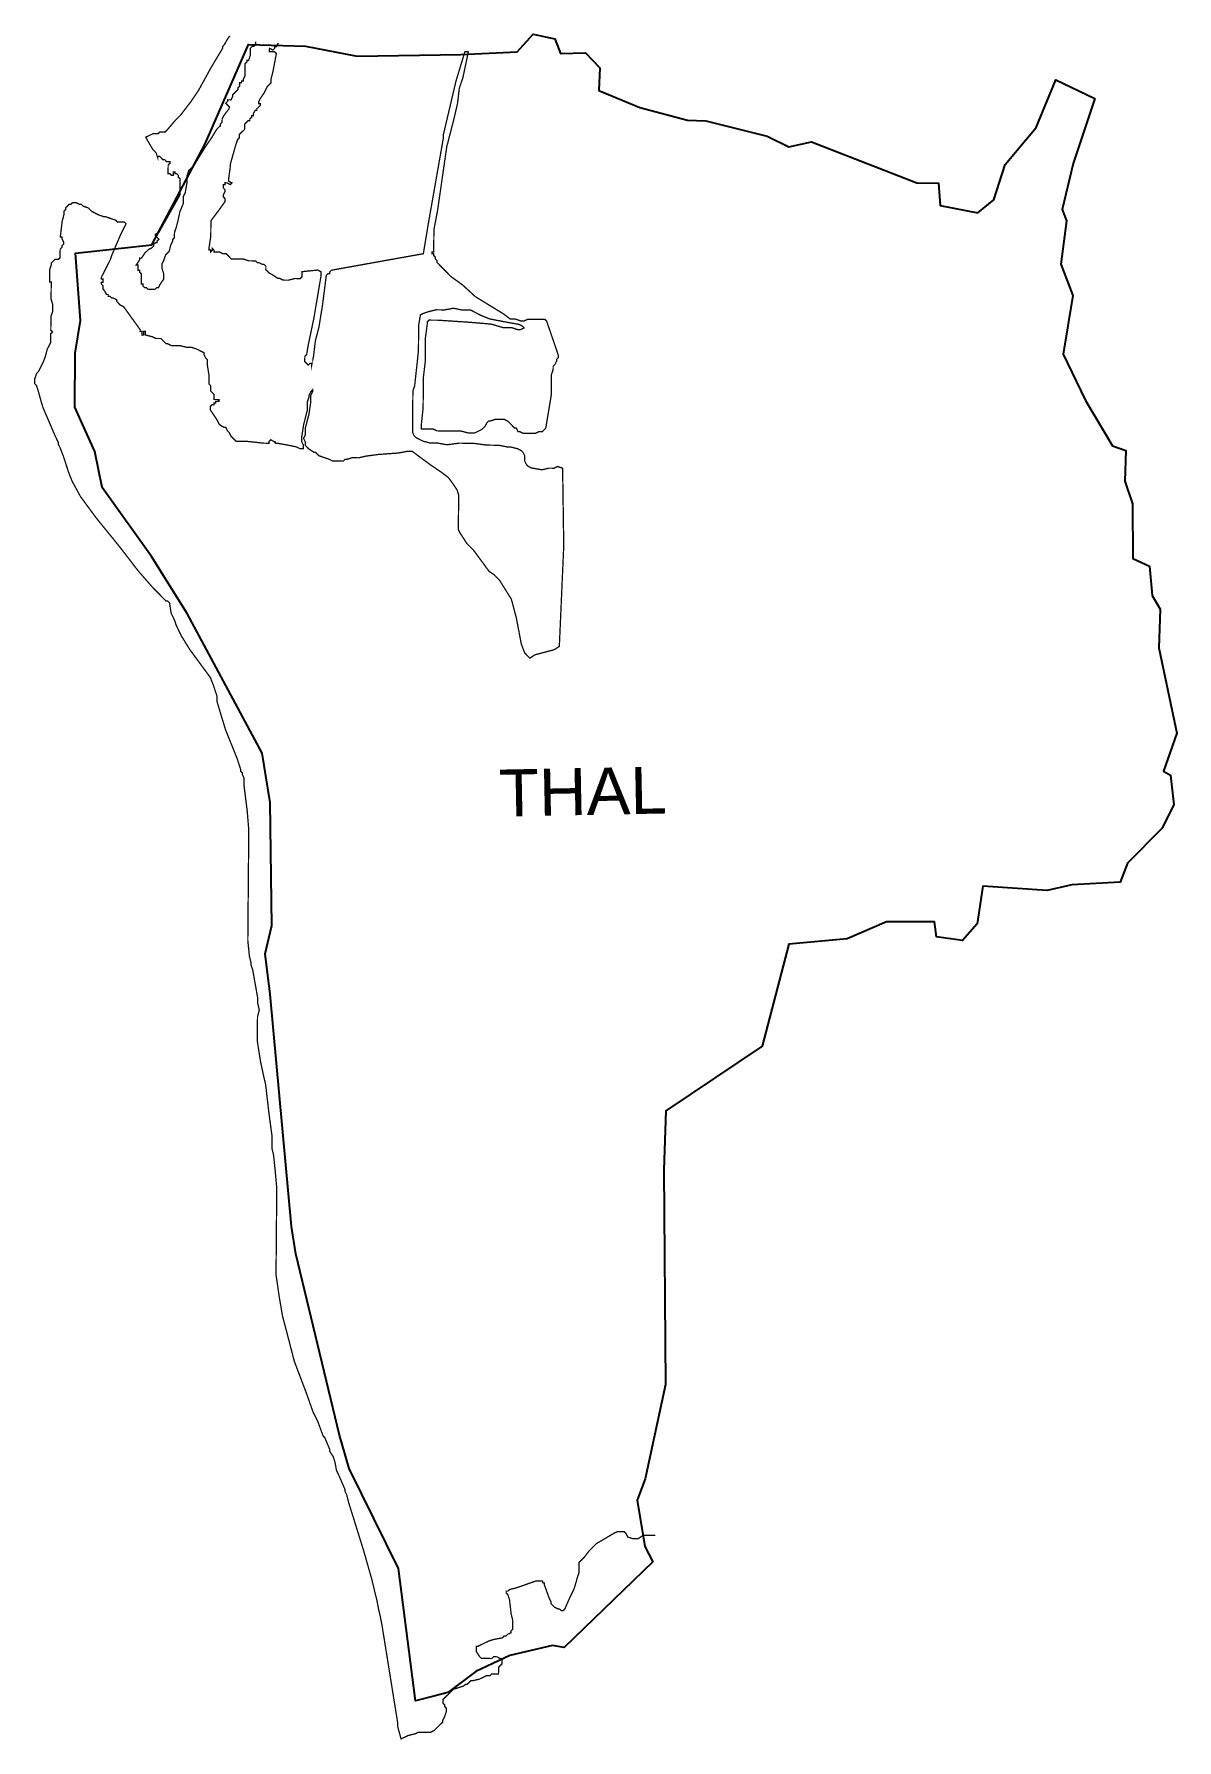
# Model space of a CAD drawing. Header units: metres. Extents: x 273849 to 276491, y 2065542 to 2069486.
import ezdxf

# ---------------------------------------------------------------- set-up
doc = ezdxf.new("R2010")
doc.units = ezdxf.units.M
for name, color, linetype in [('HIGH TIDE LINE', 6, 'Continuous'), ('village', 3, 'Continuous'), ('VILLAGE NAME', 250, 'Continuous')]:
    doc.layers.add(name, color=color, linetype=linetype)
doc.styles.get("Standard").update_dxf_attribs({"font": 'simplex.shx'})

msp = doc.modelspace()

# ---------------------------------------------------------------- linework, layer by layer
at = {"layer": 'HIGH TIDE LINE', "lineweight": 0}
for points in [[(275285.2, 2066014.4, 3, 3, 0), (275257.2, 2066014.7, 3, 3, 0), (275245.2, 2066006.8, 3, 3, 0), (275233.2, 2066006.9, 3, 3, 0), (275221.2, 2066011, 3, 3, 0), (275217.3, 2066019, 3, 3, 0), (275213.3, 2066023.1, 3, 3, 0), (275197.4, 2066023.2, 3, 3, 0), (275189.3, 2066019.3, 3, 3, 0), (275149.1, 2065995.6, 3, 3, 0), (275133, 2065979.8, 3, 3, 0), (275120.9, 2065963.9, 3, 3, 0), (275112.8, 2065956, 3, 3, 0), (275108.8, 2065952, 3, 3, 0), (275108.6, 2065928, 3, 3, 0), (275104.5, 2065916, 3, 3, 0), (275100.3, 2065900.1, 3, 3, 0), (275096.2, 2065888.1, 3, 3, 0), (275088.1, 2065872.2, 3, 3, 0), (275075.9, 2065844.3, 3, 3, 0), (275071.8, 2065840.4, 3, 3, 0), (275067.8, 2065840.4, 3, 3, 0), (275063.9, 2065844.4, 3, 3, 0), (275059.9, 2065844.5, 3, 3, 0), (275051.9, 2065848.5, 3, 3, 0), (275044, 2065856.6, 3, 3, 0), (275044, 2065860.6, 3, 3, 0), (275040.1, 2065868.6, 3, 3, 0), (275028.4, 2065900.7, 3, 3, 0), (275028.4, 2065904.7, 3, 3, 0), (275024.4, 2065904.8, 3, 3, 0), (275024.5, 2065908.7, 3, 3, 0), (275008.5, 2065908.9, 3, 3, 0), (274964.3, 2065893.3, 3, 3, 0), (274948.3, 2065889.4, 3, 3, 0), (274944.3, 2065885.5, 3, 3, 0), (274940.3, 2065885.5, 3, 3, 0), (274940.3, 2065881.5, 3, 3, 0), (274944.2, 2065877.5, 3, 3, 0), (274948.1, 2065865.4, 3, 3, 0), (274951.8, 2065833.4, 3, 3, 0), (274955.7, 2065817.4, 3, 3, 0), (274955.5, 2065797.4, 3, 3, 0), (274951.5, 2065793.4, 3, 3, 0), (274951.4, 2065789.4, 3, 3, 0), (274943.4, 2065785.5, 3, 3, 0), (274939.4, 2065781.5, 3, 3, 0), (274935.4, 2065781.6, 3, 3, 0), (274931.4, 2065777.6, 3, 3, 0), (274911.3, 2065773.8, 3, 3, 0), (274899.3, 2065769.9, 3, 3, 0), (274891.3, 2065766, 3, 3, 0), (274875.2, 2065758.1, 3, 3, 0), (274871.2, 2065758.2, 3, 3, 0), (274871.1, 2065746.2, 3, 3, 0), (274879, 2065734.1, 3, 3, 0), (274883, 2065730.1, 3, 3, 0), (274907, 2065729.8, 3, 3, 0), (274911, 2065733.8, 3, 3, 0), (274919, 2065733.7, 3, 3, 0), (274926.9, 2065729.7, 3, 3, 0), (274930.9, 2065729.6, 3, 3, 0), (274930.8, 2065717.6, 3, 3, 0), (274926.8, 2065713.7, 3, 3, 0), (274922.8, 2065709.7, 3, 3, 0), (274922.6, 2065693.7, 3, 3, 0), (274906.6, 2065693.9, 3, 3, 0), (274902.6, 2065689.9, 3, 3, 0), (274894.6, 2065690, 3, 3, 0), (274878.5, 2065682.1, 3, 3, 0), (274862.5, 2065678.3, 3, 3, 0), (274858.5, 2065678.3, 3, 3, 0), (274850.5, 2065670.4, 3, 3, 0), (274846.5, 2065670.4, 3, 3, 0), (274842.4, 2065666.4, 3, 3, 0), (274830.4, 2065662.5, 3, 3, 0), (274818.4, 2065658.7, 3, 3, 0), (274810.3, 2065650.7, 3, 3, 0), (274798.2, 2065638.8, 3, 3, 0), (274794.2, 2065634.9, 3, 3, 0), (274794.1, 2065626.9, 3, 3, 0), (274798.1, 2065622.8, 3, 3, 0), (274798, 2065618.8, 3, 3, 0), (274802, 2065614.8, 3, 3, 0), (274801.9, 2065606.8, 3, 3, 0), (274797.8, 2065594.9, 3, 3, 0), (274793.8, 2065586.9, 3, 3, 0), (274793.7, 2065582.9, 3, 3, 0), (274785.7, 2065575, 3, 3, 0), (274773.6, 2065563.1, 3, 3, 0), (274765.5, 2065559.2, 3, 3, 0), (274737.6, 2065559.4, 3, 3, 0), (274729.5, 2065555.5, 3, 3, 0), (274713.5, 2065551.6, 3, 3, 0), (274697.4, 2065543.8, 3, 3, 0), (274689.7, 2065571.8, 3, 3, 0), (274689.8, 2065579.8, 3, 3, 0), (274679.2, 2065645.4, 3, 3, 0), (274653.1, 2065807.8, 3, 3, 0), (274649.2, 2065827.8, 3, 3, 0), (274645.4, 2065843.8, 3, 3, 0), (274641.6, 2065863.8, 3, 3, 0), (274633.8, 2065895.9, 3, 3, 0), (274630, 2065911.9, 3, 3, 0), (274610.6, 2065980.1, 3, 3, 0), (274575.6, 2066092.3, 3, 3, 0), (274571.7, 2066108.4, 3, 3, 0), (274567.8, 2066116.4, 3, 3, 0), (274567.8, 2066120.4, 3, 3, 0), (274552.2, 2066156.5, 3, 3, 0), (274548.2, 2066164.5, 3, 3, 0), (274544.4, 2066184.6, 3, 3, 0), (274540.5, 2066196.6, 3, 3, 0), (274532.6, 2066208.7, 3, 3, 0), (274532.7, 2066212.7, 3, 3, 0), (274520.9, 2066240.8, 3, 3, 0), (274517, 2066244.8, 3, 3, 0), (274505.3, 2066276.9, 3, 3, 0), (274493.5, 2066301, 3, 3, 0), (274477.9, 2066345.1, 3, 3, 0), (274450.5, 2066417.3, 3, 3, 0), (274435, 2066477.4, 3, 3, 0), (274423.4, 2066521.5, 3, 3, 0), (274415.8, 2066565.5, 3, 3, 0), (274408.3, 2066617.6, 3, 3, 0), (274410, 2066817.5, 3, 3, 0), (274406.4, 2066857.5, 3, 3, 0), (274402.7, 2066893.5, 3, 3, 0), (274398.9, 2066909.6, 3, 3, 0), (274399.1, 2066937.5, 3, 3, 0), (274395.3, 2066965.6, 3, 3, 0), (274391.6, 2066993.6, 3, 3, 0), (274384.2, 2067057.6, 3, 3, 0), (274380.3, 2067073.7, 3, 3, 0), (274372.6, 2067109.7, 3, 3, 0), (274365, 2067157.8, 3, 3, 0), (274365.5, 2067213.7, 3, 3, 0), (274369.7, 2067229.7, 3, 3, 0), (274365.8, 2067245.7, 3, 3, 0), (274365.9, 2067257.7, 3, 3, 0), (274354.5, 2067321.8, 3, 3, 0), (274350.6, 2067333.8, 3, 3, 0), (274350.6, 2067337.8, 3, 3, 0), (274346.8, 2067353.8, 3, 3, 0), (274343.1, 2067389.9, 3, 3, 0), (274345.3, 2067645.7, 3, 3, 0), (274341.7, 2067689.7, 3, 3, 0), (274334.2, 2067749.8, 3, 3, 0), (274334.4, 2067765.8, 3, 3, 0), (274330.5, 2067773.8, 3, 3, 0), (274330.5, 2067777.8, 3, 3, 0), (274326.5, 2067781.8, 3, 3, 0), (274326.6, 2067785.8, 3, 3, 0), (274318.8, 2067809.9, 3, 3, 0), (274291.4, 2067878.1, 3, 3, 0), (274272, 2067942.3, 3, 3, 0), (274272.1, 2067954.2, 3, 3, 0), (274264.3, 2067978.3, 3, 3, 0), (274256.5, 2067998.4, 3, 3, 0), (274209.1, 2068062.8, 3, 3, 0), (274189.3, 2068094.9, 3, 3, 0), (274177.6, 2068119, 3, 3, 0), (274173.7, 2068131, 3, 3, 0), (274165.8, 2068147.1, 3, 3, 0), (274162, 2068171.1, 3, 3, 0), (274158.1, 2068175.2, 3, 3, 0), (274154.1, 2068175.2, 3, 3, 0), (274150.1, 2068179.2, 3, 3, 0), (274122.4, 2068207.5, 3, 3, 0), (274090.7, 2068243.7, 3, 3, 0), (274047.2, 2068300.1, 3, 3, 0), (273991.8, 2068368.5, 3, 3, 0), (273956.3, 2068416.8, 3, 3, 0), (273936.6, 2068453, 3, 3, 0), (273928.8, 2068473, 3, 3, 0), (273917.1, 2068509.1, 3, 3, 0), (273909.3, 2068529.2, 3, 3, 0), (273905.4, 2068537.2, 3, 3, 0), (273905.4, 2068541.2, 3, 3, 0), (273897.6, 2068557.3, 3, 3, 0), (273870.1, 2068621.5, 3, 3, 0), (273866.2, 2068633.5, 3, 3, 0), (273858.5, 2068661.6, 3, 3, 0), (273854.6, 2068673.6, 3, 3, 0), (273850.6, 2068677.7, 3, 3, 0), (273850.7, 2068689.6, 3, 3, 0), (273854.8, 2068701.6, 3, 3, 0), (273858.9, 2068705.6, 3, 3, 0), (273862.9, 2068713.5, 3, 3, 0), (273871.1, 2068729.5, 3, 3, 0), (273875.2, 2068741.4, 3, 3, 0), (273879.3, 2068757.4, 3, 3, 0), (273883.4, 2068765.3, 3, 3, 0), (273887.5, 2068773.3, 3, 3, 0), (273887.6, 2068793.3, 3, 3, 0), (273891.7, 2068797.2, 3, 3, 0), (273887.7, 2068801.3, 3, 3, 0), (273888, 2068833.3, 3, 3, 0), (273892.1, 2068845.2, 3, 3, 0), (273892.2, 2068861.2, 3, 3, 0), (273888.3, 2068873.2, 3, 3, 0), (273888.7, 2068913.2, 3, 3, 0), (273884.7, 2068913.3, 3, 3, 0), (273884.9, 2068941.2, 3, 3, 0), (273889, 2068953.2, 3, 3, 0), (273889.1, 2068957.2, 3, 3, 0), (273893.1, 2068961.2, 3, 3, 0), (273897.1, 2068965.1, 3, 3, 0), (273905.1, 2068965.1, 3, 3, 0), (273909.2, 2068969, 3, 3, 0), (273909.3, 2068989, 3, 3, 0), (273913.4, 2068993, 3, 3, 0), (273913.4, 2068997, 3, 3, 0), (273917.4, 2069000.9, 3, 3, 0), (273917.5, 2069004.9, 3, 3, 0), (273913.5, 2069013, 3, 3, 0), (273913.6, 2069017, 3, 3, 0), (273909.6, 2069017, 3, 3, 0), (273913.9, 2069052.9, 3, 3, 0), (273918, 2069068.9, 3, 3, 0), (273918.1, 2069076.9, 3, 3, 0), (273922.1, 2069080.9, 3, 3, 0), (273922.2, 2069084.9, 3, 3, 0), (273926.2, 2069088.8, 3, 3, 0), (273930.2, 2069092.8, 3, 3, 0), (273934.2, 2069092.8, 3, 3, 0), (273938.3, 2069096.7, 3, 3, 0), (273946.2, 2069096.6, 3, 3, 0), (273954.2, 2069092.6, 3, 3, 0), (273958.2, 2069092.5, 3, 3, 0), (273962.2, 2069088.5, 3, 3, 0), (273974.1, 2069084.4, 3, 3, 0), (273982.1, 2069076.3, 3, 3, 0), (273998, 2069068.2, 3, 3, 0), (274009.9, 2069064.1, 3, 3, 0), (274013.9, 2069064.1, 3, 3, 0), (274025.9, 2069060, 3, 3, 0), (274037.8, 2069055.9, 3, 3, 0), (274041.8, 2069051.8, 3, 3, 0), (274057.8, 2069051.7, 3, 3, 0), (274061.8, 2069047.7, 3, 3, 0), (274049.6, 2069023.8, 3, 3, 0), (274029.1, 2068976, 3, 3, 0), (274025, 2068964, 3, 3, 0), (274008.8, 2068932.2, 3, 3, 0), (274004.7, 2068924.2, 3, 3, 0), (274004.7, 2068920.2, 3, 3, 0), (274008.7, 2068920.2, 3, 3, 0), (274008.6, 2068912.2, 3, 3, 0), (274004.6, 2068912.2, 3, 3, 0), (274004.6, 2068908.2, 3, 3, 0), (274008.5, 2068904.2, 3, 3, 0), (274008.5, 2068896.2, 3, 3, 0), (274012.4, 2068892.1, 3, 3, 0), (274016.3, 2068884.1, 3, 3, 0), (274020.3, 2068884.1, 3, 3, 0), (274020.3, 2068880.1, 3, 3, 0), (274024.3, 2068880, 3, 3, 0), (274028.3, 2068876, 3, 3, 0), (274032.3, 2068876, 3, 3, 0), (274040.2, 2068871.9, 3, 3, 0), (274040.2, 2068867.9, 3, 3, 0), (274048.1, 2068859.8, 3, 3, 0), (274056.1, 2068855.8, 3, 3, 0), (274094.3, 2068802.7, 3, 3, 0), (274094.2, 2068798.7, 3, 3, 0), (274098.2, 2068798.7, 3, 3, 0), (274098.2, 2068790.7, 3, 3, 0), (274102.2, 2068790.6, 3, 3, 0), (274102.2, 2068798.6, 3, 3, 0), (274106.2, 2068798.6, 3, 3, 0), (274106.2, 2068790.6, 3, 3, 0), (274122.1, 2068786.4, 3, 3, 0), (274130.1, 2068782.4, 3, 3, 0), (274142.1, 2068782.3, 3, 3, 0), (274146, 2068778.2, 3, 3, 0), (274150, 2068774.2, 3, 3, 0), (274154, 2068770.2, 3, 3, 0), (274158, 2068770.1, 3, 3, 0), (274165.9, 2068766.1, 3, 3, 0), (274185.9, 2068765.9, 3, 3, 0), (274201.9, 2068761.8, 3, 3, 0), (274213.9, 2068761.7, 3, 3, 0), (274225.8, 2068757.6, 3, 3, 0), (274233.8, 2068753.5, 3, 3, 0), (274241.7, 2068749.4, 3, 3, 0), (274241.7, 2068745.4, 3, 3, 0), (274245.6, 2068737.4, 3, 3, 0), (274249.6, 2068733.4, 3, 3, 0), (274249.5, 2068721.4, 3, 3, 0), (274253.3, 2068697.3, 3, 3, 0), (274253.1, 2068677.3, 3, 3, 0), (274257.1, 2068673.3, 3, 3, 0), (274257, 2068661.3, 3, 3, 0), (274260.9, 2068657.3, 3, 3, 0), (274264.9, 2068653.3, 3, 3, 0), (274264.8, 2068641.3, 3, 3, 0), (274276.8, 2068641.2, 3, 3, 0), (274276.7, 2068637.2, 3, 3, 0), (274268.7, 2068637.2, 3, 3, 0), (274268.7, 2068633.2, 3, 3, 0), (274264.7, 2068633.3, 3, 3, 0), (274264.7, 2068629.3, 3, 3, 0), (274260.7, 2068629.3, 3, 3, 0), (274256.6, 2068625.3, 3, 3, 0), (274256.6, 2068617.3, 3, 3, 0), (274264.5, 2068605.3, 3, 3, 0), (274272.4, 2068593.2, 3, 3, 0), (274276.3, 2068585.2, 3, 3, 0), (274280.2, 2068581.1, 3, 3, 0), (274288.2, 2068577.1, 3, 3, 0), (274292.2, 2068577, 3, 3, 0), (274296.1, 2068569, 3, 3, 0), (274300.1, 2068565, 3, 3, 0), (274304, 2068556.9, 3, 3, 0), (274311.9, 2068548.9, 3, 3, 0), (274315.9, 2068544.8, 3, 3, 0), (274339.9, 2068544.6, 3, 3, 0), (274379.8, 2068540.3, 3, 3, 0), (274391.8, 2068540.2, 3, 3, 0), (274391.9, 2068544.2, 3, 3, 0), (274395.9, 2068548.1, 3, 3, 0), (274403.8, 2068544.1, 3, 3, 0), (274407.8, 2068544, 3, 3, 0), (274403.8, 2068544.1, 3, 3, 0), (274407.8, 2068540, 3, 3, 0), (274411.8, 2068540, 3, 3, 0), (274435.8, 2068535.8, 3, 3, 0), (274455.7, 2068531.6, 3, 3, 0), (274463.7, 2068527.6, 3, 3, 0), (274471.7, 2068527.5, 3, 3, 0), (274471.7, 2068535.5, 3, 3, 0), (274467.8, 2068543.5, 3, 3, 0), (274467.9, 2068555.5, 3, 3, 0), (274472.2, 2068583.5, 3, 3, 0), (274480.4, 2068615.4, 3, 3, 0), (274480.6, 2068635.4, 3, 3, 0), (274484.7, 2068647.3, 3, 3, 0), (274484.7, 2068651.3, 3, 3, 0), (274488.8, 2068659.3, 3, 3, 0), (274492.8, 2068663.3, 3, 3, 0), (274492.8, 2068659.3, 3, 3, 0), (274488.7, 2068651.3, 3, 3, 0), (274488.6, 2068635.3, 3, 3, 0), (274484.4, 2068607.3, 3, 3, 0), (274476.1, 2068575.4, 3, 3, 0), (274475.9, 2068559.4, 3, 3, 0), (274471.9, 2068551.5, 3, 3, 0), (274475.8, 2068543.4, 3, 3, 0), (274475.7, 2068535.5, 3, 3, 0), (274483.7, 2068527.4, 3, 3, 0), (274495.6, 2068519.3, 3, 3, 0), (274499.6, 2068519.2, 3, 3, 0), (274507.5, 2068511.2, 3, 3, 0), (274531.4, 2068503, 3, 3, 0), (274539.4, 2068498.9, 3, 3, 0), (274563.4, 2068498.7, 3, 3, 0), (274567.4, 2068502.7, 3, 3, 0), (274571.4, 2068502.6, 3, 3, 0), (274583.4, 2068506.5, 3, 3, 0), (274599.4, 2068506.4, 3, 3, 0), (274615.4, 2068510.2, 3, 3, 0), (274643.5, 2068514, 3, 3, 0), (274691.5, 2068517.6, 3, 3, 0), (274711.5, 2068521.4, 3, 3, 0), (274723.5, 2068521.3, 3, 3, 0), (274739.4, 2068509.2, 3, 3, 0), (274767.2, 2068488.9, 3, 3, 0), (274791, 2068472.7, 3, 3, 0), (274806.9, 2068460.6, 3, 3, 0), (274818.7, 2068444.5, 3, 3, 0), (274826.6, 2068432.4, 3, 3, 0), (274830.5, 2068420.4, 3, 3, 0), (274829.8, 2068340.4, 3, 3, 0), (274833.8, 2068332.4, 3, 3, 0), (274849.5, 2068308.3, 3, 3, 0), (274861.4, 2068296.2, 3, 3, 0), (274865.4, 2068292.1, 3, 3, 0), (274900.9, 2068243.8, 3, 3, 0), (274912.9, 2068235.7, 3, 3, 0), (274924.8, 2068223.6, 3, 3, 0), (274952.4, 2068179.4, 3, 3, 0), (274964, 2068135.3, 3, 3, 0), (274975.4, 2068075.3, 3, 3, 0), (274983.2, 2068055.2, 3, 3, 0), (274995.1, 2068043.1, 3, 3, 0), (275007.2, 2068051, 3, 3, 0), (275051.3, 2068062.6, 3, 3, 0), (275063.3, 2068070.5, 3, 3, 0), (275063.4, 2068074.5, 3, 3, 0), (275073.4, 2068302.3, 3, 3, 0), (275070.9, 2068478.3, 3, 3, 0), (275070.9, 2068482.3, 3, 3, 0), (275059, 2068486.4, 3, 3, 0), (275050.9, 2068482.4, 3, 3, 0), (275039, 2068482.5, 3, 3, 0), (275022.9, 2068478.7, 3, 3, 0), (274999, 2068482.9, 3, 3, 0), (274991, 2068487, 3, 3, 0), (274987.1, 2068491, 3, 3, 0), (274983.1, 2068499, 3, 3, 0), (274983.2, 2068511, 3, 3, 0), (274979.3, 2068519.1, 3, 3, 0), (274975.3, 2068523.1, 3, 3, 0), (274967.4, 2068527.2, 3, 3, 0), (274951.4, 2068531.3, 3, 3, 0), (274943.4, 2068531.4, 3, 3, 0), (274923.5, 2068535.5, 3, 3, 0), (274895.5, 2068535.8, 3, 3, 0), (274863.6, 2068540.1, 3, 3, 0), (274831.6, 2068540.3, 3, 3, 0), (274803.6, 2068536.6, 3, 3, 0), (274779.6, 2068540.8, 3, 3, 0), (274763.6, 2068540.9, 3, 3, 0), (274747.7, 2068545.1, 3, 3, 0), (274731.7, 2068553.2, 3, 3, 0), (274727.8, 2068557.2, 3, 3, 0), (274723.9, 2068565.3, 3, 3, 0), (274724.7, 2068661.2, 3, 3, 0), (274728.8, 2068673.2, 3, 3, 0), (274737.5, 2068753.1, 3, 3, 0), (274738, 2068813, 3, 3, 0), (274742.2, 2068837, 3, 3, 0), (274750.3, 2068840.9, 3, 3, 0), (274762.3, 2068844.8, 3, 3, 0), (274778.3, 2068848.7, 3, 3, 0), (274798.3, 2068848.5, 3, 3, 0), (274818.3, 2068852.3, 3, 3, 0), (274838.3, 2068848.2, 3, 3, 0), (274858.3, 2068848, 3, 3, 0), (274882.1, 2068835.8, 3, 3, 0), (274902.1, 2068827.6, 3, 3, 0), (274946, 2068819.2, 3, 3, 0), (274969.9, 2068815, 3, 3, 0), (274977.9, 2068810.9, 3, 3, 0), (274981.8, 2068806.9, 3, 3, 0), (274973.8, 2068803, 3, 3, 0), (274965.8, 2068803.1, 3, 3, 0), (274953.8, 2068807.2, 3, 3, 0), (274933.9, 2068807.3, 3, 3, 0), (274905.9, 2068815.6, 3, 3, 0), (274854, 2068820, 3, 3, 0), (274782.1, 2068824.7, 3, 3, 0), (274762.1, 2068824.8, 3, 3, 0), (274758.1, 2068820.9, 3, 3, 0), (274758, 2068816.9, 3, 3, 0), (274753.8, 2068784.9, 3, 3, 0), (274753.3, 2068728.9, 3, 3, 0), (274749, 2068693, 3, 3, 0), (274748.3, 2068621, 3, 3, 0), (274744, 2068581.1, 3, 3, 0), (274743.9, 2068573.1, 3, 3, 0), (274771.9, 2068572.8, 3, 3, 0), (274779.9, 2068568.8, 3, 3, 0), (274835.8, 2068568.3, 3, 3, 0), (274851.8, 2068564.1, 3, 3, 0), (274867.8, 2068564, 3, 3, 0), (274875.8, 2068567.9, 3, 3, 0), (274883.8, 2068571.9, 3, 3, 0), (274887.9, 2068575.8, 3, 3, 0), (274891.9, 2068579.8, 3, 3, 0), (274896, 2068587.8, 3, 3, 0), (274900, 2068591.7, 3, 3, 0), (274904, 2068591.7, 3, 3, 0), (274916, 2068595.6, 3, 3, 0), (274936, 2068595.4, 3, 3, 0), (274944, 2068591.3, 3, 3, 0), (274947.9, 2068587.3, 3, 3, 0), (274951.9, 2068583.3, 3, 3, 0), (274959.8, 2068575.2, 3, 3, 0), (274963.8, 2068575.2, 3, 3, 0), (274967.7, 2068567.1, 3, 3, 0), (274971.7, 2068567.1, 3, 3, 0), (274979.7, 2068563, 3, 3, 0), (275007.7, 2068562.8, 3, 3, 0), (275015.7, 2068566.7, 3, 3, 0), (275023.7, 2068566.6, 3, 3, 0), (275027.7, 2068570.6, 3, 3, 0), (275031.8, 2068574.6, 3, 3, 0), (275044.4, 2068650.4, 3, 3, 0), (275044.8, 2068698.4, 3, 3, 0), (275048.9, 2068710.4, 3, 3, 0), (275049, 2068718.4, 3, 3, 0), (275053, 2068722.3, 3, 3, 0), (275057.1, 2068730.3, 3, 3, 0), (275057.2, 2068734.3, 3, 3, 0), (275061.2, 2068738.2, 3, 3, 0), (275061.2, 2068742.2, 3, 3, 0), (275057.3, 2068754.3, 3, 3, 0), (275033.9, 2068822.5, 3, 3, 0), (275030, 2068826.5, 3, 3, 0), (274990, 2068826.8, 3, 3, 0), (274982, 2068822.9, 3, 3, 0), (274974, 2068823, 3, 3, 0), (274962, 2068827.1, 3, 3, 0), (274950, 2068827.2, 3, 3, 0), (274934.1, 2068839.3, 3, 3, 0), (274868.8, 2068879.3, 3, 3, 0), (274840.1, 2068905.7, 3, 3, 0), (274812.3, 2068925.9, 3, 3, 0), (274796.5, 2068942, 3, 3, 0), (274780.6, 2068958.2, 3, 3, 0), (274780.7, 2068962.2, 3, 3, 0), (274776.7, 2068966.2, 3, 3, 0), (274776.7, 2068970.2, 3, 3, 0), (274772.8, 2068974.2, 3, 3, 0), (274772.8, 2068978.2, 3, 3, 0), (274768.8, 2068978.3, 3, 3, 0), (274768.9, 2068982.3, 3, 3, 0), (274772.8, 2068982.2, 3, 3, 0), (274773.3, 2069034.2, 3, 3, 0), (274781.7, 2069078.1, 3, 3, 0), (274803, 2069225.9, 3, 3, 0), (274819.5, 2069289.7, 3, 3, 0), (274827.8, 2069325.6, 3, 3, 0), (274832.1, 2069361.6, 3, 3, 0), (274840.3, 2069385.5, 3, 3, 0), (274852.9, 2069445.3, 3, 3, 0), (274844.9, 2069445.4, 3, 3, 0), (274824.3, 2069377.6, 3, 3, 0), (274795.2, 2069253.9, 3, 3, 0), (274795.1, 2069245.9, 3, 3, 0), (274761.5, 2069054.3, 3, 3, 0), (274748.8, 2068978.4, 3, 3, 0), (274536.6, 2068940.3, 3, 3, 0), (274532.6, 2068936.3, 3, 3, 0), (274532.5, 2068932.3, 3, 3, 0), (274528.5, 2068932.4, 3, 3, 0), (274524.5, 2068928.4, 3, 3, 0), (274515.9, 2068860.5, 3, 3, 0), (274507.5, 2068808.6, 3, 3, 0), (274499.2, 2068776.7, 3, 3, 0), (274494.9, 2068740.8, 3, 3, 0), (274490.7, 2068720.8, 3, 3, 0), (274490.8, 2068724.8, 3, 3, 0), (274486.8, 2068724.8, 3, 3, 0), (274482.7, 2068720.9, 3, 3, 0), (274478.8, 2068724.9, 3, 3, 0), (274474.8, 2068728.9, 3, 3, 0), (274474.9, 2068740.9, 3, 3, 0), (274478.9, 2068744.9, 3, 3, 0), (274483.1, 2068768.8, 3, 3, 0), (274495.7, 2068828.7, 3, 3, 0), (274512.5, 2068928.5, 3, 3, 0), (274512.6, 2068936.5, 3, 3, 0), (274504.6, 2068940.6, 3, 3, 0), (274468.6, 2068936.9, 3, 3, 0), (274468.5, 2068924.9, 3, 3, 0), (274464.5, 2068920.9, 3, 3, 0), (274452.5, 2068921.1, 3, 3, 0), (274436.5, 2068917.2, 3, 3, 0), (274424.5, 2068917.3, 3, 3, 0), (274416.5, 2068921.4, 3, 3, 0), (274412.5, 2068921.4, 3, 3, 0), (274400.6, 2068929.5, 3, 3, 0), (274392.6, 2068933.6, 3, 3, 0), (274388.7, 2068937.6, 3, 3, 0), (274384.7, 2068941.6, 3, 3, 0), (274384.8, 2068949.6, 3, 3, 0), (274380.8, 2068953.7, 3, 3, 0), (274376.8, 2068953.7, 3, 3, 0), (274368.9, 2068957.8, 3, 3, 0), (274364.9, 2068957.8, 3, 3, 0), (274360.9, 2068961.8, 3, 3, 0), (274344.9, 2068962, 3, 3, 0), (274333, 2068966.1, 3, 3, 0), (274305, 2068966.3, 3, 3, 0), (274301, 2068970.4, 3, 3, 0), (274293.1, 2068978.4, 3, 3, 0), (274285.1, 2068978.5, 3, 3, 0), (274277.1, 2068982.6, 3, 3, 0), (274265.1, 2068982.7, 3, 3, 0), (274265.2, 2068986.7, 3, 3, 0), (274261.2, 2068990.7, 3, 3, 0), (274261.2, 2068986.7, 3, 3, 0), (274257.1, 2068982.7, 3, 3, 0), (274257.2, 2068986.7, 3, 3, 0), (274253.2, 2068986.8, 3, 3, 0), (274253.2, 2068990.8, 3, 3, 0), (274257.5, 2069018.7, 3, 3, 0), (274257.8, 2069054.7, 3, 3, 0), (274269.9, 2069070.6, 3, 3, 0), (274290.1, 2069098.4, 3, 3, 0), (274290.2, 2069106.4, 3, 3, 0), (274286.2, 2069110.4, 3, 3, 0), (274286.3, 2069114.4, 3, 3, 0), (274290.3, 2069122.4, 3, 3, 0), (274290.4, 2069126.4, 3, 3, 0), (274286.4, 2069130.4, 3, 3, 0), (274286.5, 2069138.4, 3, 3, 0), (274290.5, 2069138.4, 3, 3, 0), (274290.5, 2069142.4, 3, 3, 0), (274294.5, 2069142.3, 3, 3, 0), (274302.5, 2069138.3, 3, 3, 0), (274306.5, 2069142.2, 3, 3, 0), (274298.5, 2069146.3, 3, 3, 0), (274298.6, 2069150.3, 3, 3, 0), (274302.9, 2069182.3, 3, 3, 0), (274302.9, 2069186.3, 3, 3, 0), (274315.3, 2069230.1, 3, 3, 0), (274319.4, 2069242.1, 3, 3, 0), (274323.4, 2069246.1, 3, 3, 0), (274323.5, 2069254, 3, 3, 0), (274327.5, 2069258, 3, 3, 0), (274335.6, 2069265.9, 3, 3, 0), (274335.7, 2069277.9, 3, 3, 0), (274343.7, 2069285.9, 3, 3, 0), (274347.7, 2069285.8, 3, 3, 0), (274347.8, 2069289.8, 3, 3, 0), (274351.8, 2069293.8, 3, 3, 0), (274351.8, 2069297.8, 3, 3, 0), (274355.8, 2069297.7, 3, 3, 0), (274355.9, 2069301.7, 3, 3, 0), (274359.9, 2069309.7, 3, 3, 0), (274363.9, 2069309.7, 3, 3, 0), (274364, 2069313.7, 3, 3, 0), (274368, 2069317.6, 3, 3, 0), (274372, 2069321.6, 3, 3, 0), (274372.1, 2069325.6, 3, 3, 0), (274368.1, 2069325.6, 3, 3, 0), (274368.1, 2069329.6, 3, 3, 0), (274372.2, 2069337.6, 3, 3, 0), (274380.3, 2069349.5, 3, 3, 0), (274388.4, 2069365.4, 3, 3, 0), (274396.5, 2069373.4, 3, 3, 0), (274396.6, 2069381.4, 3, 3, 0), (274400.7, 2069397.3, 3, 3, 0), (274409.1, 2069441.2, 3, 3, 0), (274405.1, 2069445.3, 3, 3, 0), (274393.1, 2069445.4, 3, 3, 0), (274393.2, 2069453.4, 3, 3, 0), (274401.1, 2069449.3, 3, 3, 0), (274405.2, 2069453.3, 3, 3, 0), (274405.2, 2069457.3, 3, 3, 0), (274409.2, 2069457.2, 3, 3, 0), (274413.7, 2069466, 3, 3, 0)], [(274361.3, 2069469, 3, 3, 0), (274361.3, 2069461.6, 3, 3, 0), (274357.3, 2069461.7, 3, 3, 0), (274361.3, 2069461.6, 3, 3, 0), (274357.2, 2069457.7, 3, 3, 0), (274353.2, 2069457.7, 3, 3, 0), (274349.2, 2069453.7, 3, 3, 0), (274349.1, 2069437.8, 3, 3, 0), (274345, 2069425.8, 3, 3, 0), (274341, 2069425.8, 3, 3, 0), (274340.9, 2069421.8, 3, 3, 0), (274336.9, 2069417.9, 3, 3, 0), (274336.7, 2069389.9, 3, 3, 0), (274332.6, 2069381.9, 3, 3, 0), (274332.6, 2069377.9, 3, 3, 0), (274328.6, 2069378, 3, 3, 0), (274328.5, 2069374, 3, 3, 0), (274324.5, 2069374, 3, 3, 0), (274324.5, 2069366, 3, 3, 0), (274320.4, 2069362, 3, 3, 0), (274320.4, 2069358, 3, 3, 0), (274316.4, 2069354.1, 3, 3, 0), (274312.3, 2069350.1, 3, 3, 0), (274308.3, 2069346.1, 3, 3, 0), (274308.3, 2069342.1, 3, 3, 0), (274304.2, 2069334.2, 3, 3, 0), (274296.2, 2069334.3, 3, 3, 0), (274296.2, 2069330.3, 3, 3, 0), (274292.1, 2069326.3, 3, 3, 0), (274296.1, 2069322.3, 3, 3, 0), (274300.1, 2069318.2, 3, 3, 0), (274300, 2069314.2, 3, 3, 0), (274287.9, 2069298.3, 3, 3, 0), (274283.8, 2069290.4, 3, 3, 0), (274283.7, 2069282.4, 3, 3, 0), (274279.7, 2069278.4, 3, 3, 0), (274279.7, 2069274.4, 3, 3, 0), (274271.6, 2069266.5, 3, 3, 0), (274259.4, 2069246.6, 3, 3, 0), (274243.2, 2069222.8, 3, 3, 0), (274218.9, 2069183, 3, 3, 0), (274206.8, 2069171.1, 3, 3, 0), (274202.7, 2069159.1, 3, 3, 0), (274202.6, 2069143.2, 3, 3, 0), (274198.4, 2069119.2, 3, 3, 0), (274194.3, 2069111.2, 3, 3, 0), (274194.2, 2069095.2, 3, 3, 0), (274186, 2069075.3, 3, 3, 0), (274181.8, 2069055.4, 3, 3, 0), (274177.7, 2069039.4, 3, 3, 0), (274173.6, 2069027.5, 3, 3, 0), (274173.5, 2069015.5, 3, 3, 0), (274169.4, 2069011.5, 3, 3, 0), (274169.4, 2069007.5, 3, 3, 0), (274165.3, 2068999.5, 3, 3, 0), (274161.2, 2068983.6, 3, 3, 0), (274153.1, 2068975.7, 3, 3, 0), (274149, 2068963.7, 3, 3, 0), (274145, 2068955.7, 3, 3, 0), (274144.9, 2068943.7, 3, 3, 0), (274148.8, 2068931.7, 3, 3, 0), (274148.6, 2068919.7, 3, 3, 0), (274140.5, 2068907.8, 3, 3, 0), (274136.5, 2068899.8, 3, 3, 0), (274132.5, 2068899.9, 3, 3, 0), (274128.5, 2068895.9, 3, 3, 0), (274112.5, 2068896, 3, 3, 0), (274108.5, 2068900.1, 3, 3, 0), (274104.5, 2068900.1, 3, 3, 0), (274100.5, 2068904.1, 3, 3, 0), (274100.6, 2068908.1, 3, 3, 0), (274096.6, 2068908.2, 3, 3, 0), (274096.8, 2068932.2, 3, 3, 0), (274092.8, 2068936.2, 3, 3, 0), (274092.9, 2068940.2, 3, 3, 0), (274088.9, 2068940.2, 3, 3, 0), (274089, 2068952.2, 3, 3, 0), (274085, 2068952.3, 3, 3, 0), (274093.1, 2068964.2, 3, 3, 0), (274093.1, 2068968.2, 3, 3, 0), (274097.1, 2068968.1, 3, 3, 0), (274105.2, 2068980.1, 3, 3, 0), (274113.3, 2068988, 3, 3, 0), (274121.3, 2068991.9, 3, 3, 0), (274125.3, 2068995.9, 3, 3, 0), (274125.4, 2068999.9, 3, 3, 0), (274129.4, 2069003.8, 3, 3, 0), (274133.4, 2069003.8, 3, 3, 0), (274133.4, 2069007.8, 3, 3, 0), (274137.5, 2069011.8, 3, 3, 0), (274133.5, 2069015.8, 3, 3, 0), (274129.5, 2069019.8, 3, 3, 0), (274129.6, 2069023.8, 3, 3, 0), (274137.6, 2069027.8, 3, 3, 0), (274182.3, 2069107.3, 3, 3, 0), (274186.3, 2069115.3, 3, 3, 0), (274186.7, 2069151.3, 3, 3, 0), (274182.7, 2069155.3, 3, 3, 0), (274182.7, 2069159.3, 3, 3, 0), (274178.8, 2069163.4, 3, 3, 0), (274174.8, 2069163.4, 3, 3, 0), (274174.8, 2069167.4, 3, 3, 0), (274170.8, 2069167.4, 3, 3, 0), (274170.7, 2069159.4, 3, 3, 0), (274166.7, 2069159.5, 3, 3, 0), (274162.8, 2069163.5, 3, 3, 0), (274158.8, 2069163.5, 3, 3, 0), (274159, 2069183.5, 3, 3, 0), (274163, 2069187.5, 3, 3, 0), (274163, 2069191.5, 3, 3, 0), (274155, 2069191.5, 3, 3, 0), (274151.1, 2069195.6, 3, 3, 0), (274147.1, 2069195.6, 3, 3, 0), (274139.1, 2069203.7, 3, 3, 0), (274135.1, 2069203.7, 3, 3, 0), (274135.1, 2069199.7, 3, 3, 0), (274131.2, 2069211.7, 3, 3, 0), (274123.3, 2069219.8, 3, 3, 0), (274111.5, 2069239.9, 3, 3, 0), (274107.5, 2069247.9, 3, 3, 0), (274123.6, 2069255.8, 3, 3, 0), (274135.6, 2069255.7, 3, 3, 0), (274139.6, 2069259.7, 3, 3, 0), (274151.6, 2069259.6, 3, 3, 0), (274155.7, 2069263.5, 3, 3, 0), (274175.9, 2069287.3, 3, 3, 0), (274187.9, 2069299.2, 3, 3, 0), (274212.2, 2069331, 3, 3, 0), (274228.4, 2069354.8, 3, 3, 0), (274256.9, 2069406.6, 3, 3, 0), (274285.3, 2069454.3, 3, 3, 0), (274285.3, 2069458.3, 3, 3, 0), (274289.3, 2069462.3, 3, 3, 0), (274293.4, 2069470.2, 3, 3, 0), (274301.5, 2069482.2, 3, 3, 0)]]:
    msp.add_lwpolyline(points, format="xyseb", dxfattribs=at)
at = {"layer": 'village', "color": 3}
msp.add_polyline3d([(276490.8, 2067869.5, 0), (276460.2, 2067781.6, 0), (276476, 2067772.6, 0), (276483.8, 2067703.8, 0), (276455.8, 2067649.2, 0), (276376.5, 2067568.9, 0), (276359.5, 2067525.4, 0), (276247.7, 2067518.7, 0), (276190.7, 2067505.5, 0), (276041.9, 2067516.1, 0), (276028.9, 2067428.4, 0), (275995, 2067390.5, 0), (275935.1, 2067398.8, 0), (275930.1, 2067433.4, 0), (275819.6, 2067433.4, 0), (275728.6, 2067394.3, 0), (275594, 2067381.8, 0), (275532, 2067145.6, 0), (275309.6, 2066996.2, 0), (275304.5, 2066860.1, 0), (275308.4, 2066363.3, 0), (275261.9, 2066145.4, 0), (275243.5, 2066095.6, 0), (275261, 2065988.9, 0), (275279.7, 2065953.7, 0), (275074.3, 2065755.5, 0), (275047.7, 2065759.8, 0), (274949.1, 2065736.5, 0), (274870.1, 2065700.1, 0), (274805.6, 2065651, 0), (274773.2, 2065642.7, 0), (274730.4, 2065631.6, 0), (274691.2, 2065938.3, 0), (274577.7, 2066169.5, 0), (274555.4, 2066246.2, 0), (274454, 2066665.5, 0), (274444.1, 2066728.6, 0), (274395, 2067265.8, 0), (274383.3, 2067359.5, 0), (274399, 2067424.8, 0), (274395.1, 2067709.1, 0), (274376.6, 2067823.8, 0), (274202.8, 2068146.4, 0), (274120.5, 2068278.5, 0), (274006.3, 2068437.9, 0), (273989.1, 2068521.2, 0), (273943.5, 2068623.9, 0), (273944, 2068748.5, 0), (273956.6, 2068824.3, 0), (273944.8, 2068979.9, 0), (274121.4, 2068998.7, 0), (274244.3, 2069232.2, 0), (274344.3, 2069462.6, 0), (274476.8, 2069458.1, 0), (274596, 2069435.5, 0), (274835.8, 2069439.4, 0), (274965.6, 2069444.9, 0), (275003, 2069486.2, 0), (275052.5, 2069475.6, 0), (275065.9, 2069441.2, 0), (275123.7, 2069443.1, 0), (275157.2, 2069408, 0), (275154.5, 2069355.9, 0), (275249.1, 2069316.2, 0), (275359.7, 2069287, 0), (275401.8, 2069285.9, 0), (275543.3, 2069250.2, 0), (275593.9, 2069225.4, 0), (275646, 2069236.9, 0), (275889.6, 2069142, 0), (275939.6, 2069141.4, 0), (275943.8, 2069089.6, 0), (276030.7, 2069073.1, 0), (276068, 2069103.3, 0), (276093.6, 2069185.1, 0), (276165.8, 2069269.9, 0), (276210.6, 2069380.5, 0), (276301.2, 2069337, 0), (276250.9, 2069187, 0), (276225.4, 2069081, 0), (276235.3, 2069054.1, 0), (276222.5, 2068954, 0), (276250.1, 2068881.6, 0), (276227.9, 2068745.8, 0), (276279.6, 2068638.7, 0), (276341.7, 2068534.2, 0), (276372.8, 2068523.4, 0), (276370.5, 2068452.7, 0), (276388, 2068399.7, 0), (276388.8, 2068273.3, 0), (276427.7, 2068256.1, 0), (276433.8, 2068187.8, 0), (276452, 2068156.4, 0), (276448.8, 2068066.9, 0)], close=True, dxfattribs=at)

# ---------------------------------------------------------------- texts
at = {"layer": 'VILLAGE NAME', "insert": (274922.5, 2067785.3), "char_height": 108.748, "attachment_point": 1, "rotation": 1.1028}
msp.add_mtext_dynamic_manual_height_columns('{\\fArial|b0|i0|c0|p34;THAL}', width=726.929, gutter_width=543.7, heights=[0], dxfattribs=at)

doc.saveas('drawing.dxf')
